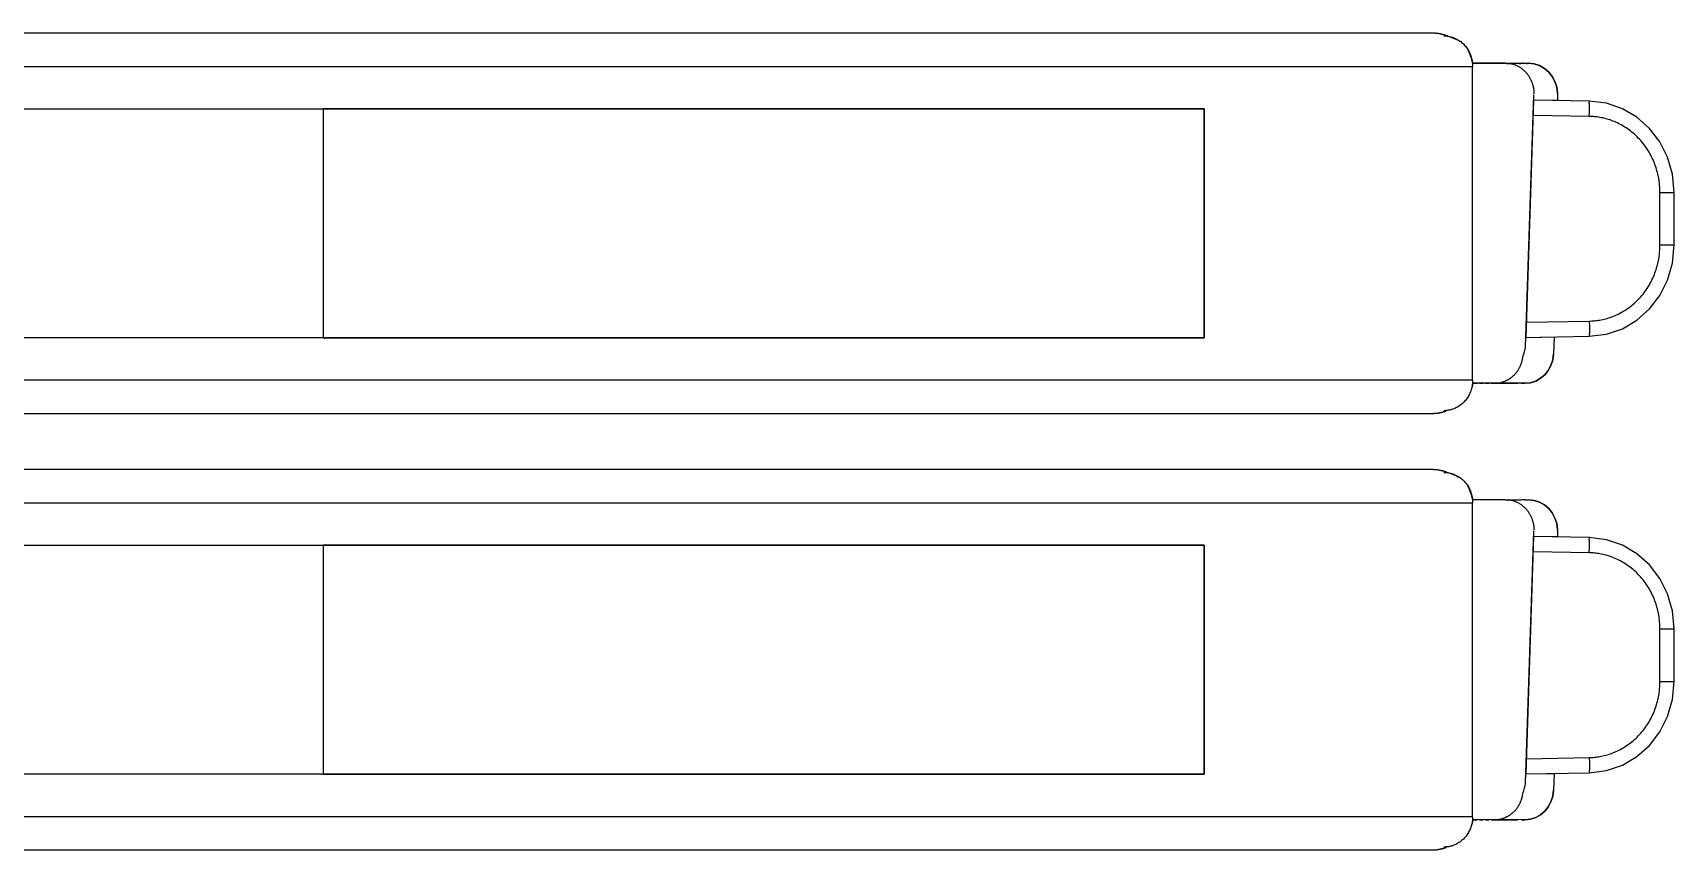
# Model space of a CAD drawing. Header units: metres. Extents: x 0 to 3575, y 0 to 842.
# Drawn here: x 273.27 to 306.3, y 284.52 to 300.96 of the extents above; entities that cross this region are included whole.
import ezdxf

# ---------------------------------------------------------------- set-up
doc = ezdxf.new("R2010")
doc.units = ezdxf.units.M
doc.layers.add('SCHEMATICS', color=7, linetype='Continuous')

msp = doc.modelspace()

# ---------------------------------------------------------------- linework, layer by layer
at = {"layer": 'SCHEMATICS', "color": 7}
for p, q in [((245.115, 300.964), (301.421, 300.964)), ((245.115, 300.964), (301.421, 300.964)), ((301.421, 300.964), (301.422, 300.964)), ((268.459, 300.288), (302.241, 300.288)), ((302.236, 300.354), (303.368, 300.35)), ((302.894, 300.35), (302.236, 300.35)), ((302.241, 293.972), (302.241, 300.288)), ((302.903, 300.35), (303.153, 300.35)), ((303.309, 294.647), (303.474, 299.716)), ((303.47, 299.61), (303.314, 294.833)), ((303.47, 299.61), (303.314, 294.833)), ((304.59, 299.589), (303.47, 299.61)), ((303.95, 299.601), (303.47, 299.61)), ((304.59, 299.589), (303.47, 299.61)), ((303.947, 299.748), (303.95, 299.601)), ((303.947, 299.748), (303.95, 299.601)), ((249.825, 299.435), (279.111, 299.435)), ((279.111, 299.433), (296.837, 299.433)), ((296.837, 299.433), (296.837, 294.828)), ((304.59, 299.282), (303.46, 299.303)), ((306.012, 297.75), (306.298, 297.75)), ((306.012, 296.695), (306.012, 297.75)), ((306.298, 296.695), (306.298, 297.75)), ((306.298, 296.695), (306.298, 297.75)), ((306.012, 296.695), (306.298, 296.695)), ((303.324, 295.139), (304.59, 295.162)), ((279.111, 294.828), (249.825, 294.828)), ((296.837, 294.828), (279.111, 294.828)), ((303.314, 294.833), (304.59, 294.857)), ((303.314, 294.833), (304.59, 294.857)), ((303.314, 294.833), (303.88, 294.843)), ((303.88, 294.843), (303.869, 294.504)), ((303.88, 294.843), (303.869, 294.504)), ((302.241, 293.972), (268.459, 293.972)), ((303.225, 293.911), (302.241, 293.914)), ((302.252, 293.911), (302.331, 293.911)), ((302.382, 293.911), (302.457, 293.911)), ((302.504, 293.911), (302.572, 293.911)), ((302.617, 293.911), (303.144, 293.911)), ((303.292, 293.911), (303.225, 293.911)), ((303.225, 293.911), (303.292, 293.911)), ((301.421, 293.298), (245.115, 293.298)), ((301.421, 293.298), (245.115, 293.298)), ((245.115, 292.18), (301.421, 292.18)), ((245.115, 292.18), (301.421, 292.18)), ((301.421, 292.18), (301.422, 292.18)), ((268.459, 291.505), (302.241, 291.505)), ((302.236, 291.571), (303.368, 291.567)), ((302.894, 291.567), (302.236, 291.567)), ((302.241, 285.188), (302.241, 291.505)), ((302.903, 291.567), (303.153, 291.567)), ((303.309, 285.864), (303.474, 290.932)), ((303.47, 290.827), (303.314, 286.049)), ((303.47, 290.827), (303.314, 286.049)), ((304.59, 290.806), (303.47, 290.827)), ((303.95, 290.818), (303.47, 290.827)), ((304.59, 290.806), (303.47, 290.827)), ((303.947, 290.966), (303.95, 290.818)), ((303.947, 290.966), (303.95, 290.818)), ((249.825, 290.651), (279.111, 290.651)), ((279.111, 290.651), (296.837, 290.651)), ((296.837, 290.651), (296.837, 286.044)), ((304.59, 290.5), (303.46, 290.52)), ((306.012, 288.967), (306.298, 288.967)), ((306.012, 287.912), (306.012, 288.967)), ((306.298, 287.912), (306.298, 288.967)), ((306.298, 287.912), (306.298, 288.967)), ((306.012, 287.912), (306.298, 287.912)), ((303.324, 286.356), (304.59, 286.38)), ((279.111, 286.044), (249.825, 286.044)), ((296.837, 286.044), (279.111, 286.044)), ((303.314, 286.049), (304.59, 286.073)), ((303.314, 286.049), (304.59, 286.073)), ((303.314, 286.049), (303.88, 286.059)), ((303.88, 286.059), (303.869, 285.72)), ((303.88, 286.059), (303.869, 285.72)), ((302.241, 285.188), (268.459, 285.188)), ((303.225, 285.128), (302.241, 285.13)), ((302.252, 285.128), (302.331, 285.128)), ((302.382, 285.128), (302.457, 285.128)), ((302.504, 285.128), (302.572, 285.128)), ((302.617, 285.128), (303.144, 285.128)), ((303.292, 285.128), (303.225, 285.128)), ((303.225, 285.128), (303.292, 285.128)), ((301.421, 284.516), (245.115, 284.516)), ((301.421, 284.516), (245.115, 284.516))]:
    msp.add_line(p, q, dxfattribs=at)
for points in [[(301.421, 300.964), (301.43, 300.964), (301.438, 300.963), (301.447, 300.963), (301.455, 300.963), (301.463, 300.963), (301.472, 300.962), (301.48, 300.961), (301.488, 300.961)], [(301.422, 300.964), (301.422, 300.964), (301.422, 300.964), (301.422, 300.964), (301.422, 300.964), (301.422, 300.964), (301.422, 300.964), (301.422, 300.964), (301.422, 300.964)], [(301.422, 300.964), (301.468, 300.962), (301.512, 300.959), (301.555, 300.954), (301.597, 300.946), (301.639, 300.936), (301.68, 300.923), (301.722, 300.908), (301.764, 300.891)], [(301.488, 300.961), (301.497, 300.96), (301.505, 300.959), (301.513, 300.958), (301.522, 300.957), (301.53, 300.956), (301.538, 300.955), (301.547, 300.955), (301.555, 300.954)], [(301.555, 300.954), (301.563, 300.952), (301.571, 300.95), (301.58, 300.948), (301.588, 300.947), (301.596, 300.945), (301.604, 300.943), (301.612, 300.941), (301.619, 300.939)], [(301.619, 300.939), (301.628, 300.937), (301.636, 300.935), (301.645, 300.932), (301.653, 300.93), (301.661, 300.928), (301.669, 300.925), (301.676, 300.923), (301.684, 300.921)], [(301.661, 300.902), (301.684, 300.901), (301.706, 300.9), (301.729, 300.897), (301.751, 300.894), (301.773, 300.89), (301.795, 300.885), (301.817, 300.879), (301.839, 300.873)], [(301.684, 300.921), (301.693, 300.918), (301.701, 300.915), (301.71, 300.911), (301.718, 300.908), (301.726, 300.905), (301.734, 300.902), (301.742, 300.898), (301.75, 300.895)], [(301.764, 300.891), (301.789, 300.882), (301.819, 300.871), (301.852, 300.859), (301.886, 300.845), (301.92, 300.83), (301.952, 300.815), (301.981, 300.8), (302.003, 300.786)], [(301.839, 300.873), (301.861, 300.865), (301.882, 300.856), (301.903, 300.846), (301.924, 300.836), (301.944, 300.824), (301.964, 300.812), (301.984, 300.799), (302.003, 300.786)], [(302.003, 300.786), (302.021, 300.771), (302.039, 300.756), (302.056, 300.739), (302.072, 300.723), (302.088, 300.705), (302.103, 300.687), (302.117, 300.668), (302.131, 300.649)], [(302.003, 300.786), (302.021, 300.771), (302.039, 300.756), (302.056, 300.739), (302.072, 300.723), (302.088, 300.705), (302.103, 300.687), (302.117, 300.668), (302.131, 300.649)], [(302.131, 300.649), (302.146, 300.624), (302.162, 300.59), (302.179, 300.55), (302.196, 300.506), (302.211, 300.462), (302.223, 300.42), (302.232, 300.383), (302.236, 300.354)], [(302.131, 300.649), (302.144, 300.629), (302.156, 300.609), (302.168, 300.588), (302.179, 300.567), (302.188, 300.545), (302.197, 300.523), (302.206, 300.5), (302.213, 300.477)], [(302.213, 300.477), (302.22, 300.454), (302.226, 300.431), (302.23, 300.408), (302.234, 300.384), (302.237, 300.36), (302.239, 300.336), (302.241, 300.312), (302.241, 300.288)], [(302.894, 300.35), (302.904, 300.35), (302.915, 300.35), (302.925, 300.349), (302.936, 300.348), (302.946, 300.347), (302.957, 300.346), (302.967, 300.345), (302.978, 300.343)], [(303.016, 300.339), (303.009, 300.34), (303.002, 300.341), (302.994, 300.342), (302.987, 300.343), (302.98, 300.344), (302.973, 300.345), (302.967, 300.346), (302.96, 300.347)], [(303.123, 300.304), (303.11, 300.31), (303.097, 300.315), (303.083, 300.32), (303.07, 300.325), (303.056, 300.329), (303.043, 300.332), (303.029, 300.336), (303.016, 300.339)], [(303.223, 300.249), (303.21, 300.257), (303.198, 300.264), (303.186, 300.272), (303.173, 300.279), (303.161, 300.286), (303.148, 300.292), (303.136, 300.298), (303.123, 300.304)], [(303.153, 300.35), (303.16, 300.35), (303.167, 300.35), (303.174, 300.35), (303.181, 300.349), (303.188, 300.349), (303.195, 300.348), (303.203, 300.348), (303.21, 300.347)], [(303.31, 300.175), (303.299, 300.185), (303.289, 300.195), (303.278, 300.205), (303.267, 300.214), (303.256, 300.223), (303.245, 300.232), (303.234, 300.241), (303.223, 300.249)], [(303.292, 300.347), (303.284, 300.348), (303.277, 300.348), (303.27, 300.349), (303.263, 300.349), (303.256, 300.35), (303.249, 300.35), (303.242, 300.35), (303.235, 300.35)], [(303.348, 300.339), (303.34, 300.34), (303.333, 300.341), (303.326, 300.342), (303.319, 300.343), (303.312, 300.344), (303.305, 300.345), (303.298, 300.346), (303.292, 300.347)], [(303.368, 300.35), (303.484, 300.338), (303.591, 300.303), (303.689, 300.248), (303.774, 300.175), (303.845, 300.086), (303.899, 299.984), (303.934, 299.87), (303.947, 299.748)], [(303.947, 299.748), (303.934, 299.87), (303.899, 299.984), (303.845, 300.086), (303.774, 300.175), (303.689, 300.248), (303.591, 300.303), (303.484, 300.338), (303.368, 300.35)], [(303.381, 300.083), (303.373, 300.095), (303.364, 300.107), (303.356, 300.119), (303.347, 300.131), (303.338, 300.142), (303.329, 300.154), (303.32, 300.165), (303.31, 300.175)], [(303.436, 299.979), (303.43, 299.993), (303.424, 300.006), (303.417, 300.019), (303.41, 300.032), (303.403, 300.045), (303.396, 300.058), (303.388, 300.071), (303.381, 300.083)], [(303.47, 299.865), (303.466, 299.88), (303.463, 299.894), (303.459, 299.909), (303.455, 299.923), (303.45, 299.937), (303.446, 299.951), (303.441, 299.965), (303.436, 299.979)], [(303.479, 299.803), (303.479, 299.811), (303.478, 299.819), (303.477, 299.827), (303.476, 299.834), (303.474, 299.842), (303.473, 299.85), (303.471, 299.857), (303.47, 299.865)], [(303.484, 299.736), (303.483, 299.745), (303.483, 299.753), (303.483, 299.762), (303.482, 299.77), (303.482, 299.778), (303.481, 299.787), (303.48, 299.795), (303.479, 299.803)], [(306.298, 297.75), (306.264, 298.117), (306.165, 298.459), (306.008, 298.769), (305.799, 299.04), (305.547, 299.265), (305.257, 299.436), (304.935, 299.547), (304.59, 299.589)], [(306.298, 297.75), (306.264, 298.117), (306.165, 298.459), (306.008, 298.769), (305.799, 299.04), (305.547, 299.265), (305.257, 299.436), (304.935, 299.547), (304.59, 299.589)], [(304.591, 299.574), (304.591, 299.577), (304.592, 299.58), (304.592, 299.582), (304.592, 299.584), (304.592, 299.586), (304.592, 299.588), (304.591, 299.589), (304.59, 299.589)], [(279.111, 294.828), (296.837, 294.828), (296.837, 299.433), (279.111, 299.433), (279.111, 294.828)], [(304.592, 299.531), (304.591, 299.536), (304.59, 299.541), (304.589, 299.545), (304.589, 299.55), (304.589, 299.555), (304.589, 299.561), (304.589, 299.567), (304.591, 299.574)], [(304.59, 299.282), (304.59, 299.294), (304.59, 299.306), (304.59, 299.318), (304.59, 299.33), (304.591, 299.342), (304.591, 299.354), (304.591, 299.366), (304.591, 299.378)], [(304.801, 299.262), (304.775, 299.266), (304.748, 299.27), (304.722, 299.274), (304.695, 299.276), (304.669, 299.279), (304.643, 299.281), (304.616, 299.282), (304.59, 299.282)], [(304.591, 299.378), (304.591, 299.389), (304.591, 299.399), (304.591, 299.409), (304.591, 299.42), (304.591, 299.43), (304.591, 299.441), (304.592, 299.452), (304.592, 299.464)], [(304.592, 299.464), (304.592, 299.472), (304.593, 299.481), (304.593, 299.49), (304.593, 299.498), (304.593, 299.507), (304.593, 299.515), (304.593, 299.523), (304.592, 299.531)], [(305.036, 299.2), (305.007, 299.21), (304.978, 299.219), (304.949, 299.228), (304.92, 299.236), (304.89, 299.244), (304.861, 299.25), (304.831, 299.256), (304.801, 299.262)], [(305.275, 299.087), (305.246, 299.103), (305.217, 299.119), (305.187, 299.134), (305.157, 299.149), (305.127, 299.163), (305.097, 299.176), (305.066, 299.188), (305.036, 299.2)], [(305.5, 298.922), (305.473, 298.944), (305.446, 298.966), (305.419, 298.988), (305.391, 299.009), (305.362, 299.029), (305.333, 299.049), (305.304, 299.068), (305.275, 299.087)], [(305.692, 298.711), (305.671, 298.739), (305.648, 298.767), (305.625, 298.794), (305.601, 298.821), (305.576, 298.847), (305.551, 298.872), (305.526, 298.897), (305.5, 298.922)], [(305.843, 298.47), (305.827, 298.501), (305.81, 298.532), (305.792, 298.563), (305.774, 298.593), (305.755, 298.623), (305.735, 298.653), (305.714, 298.682), (305.692, 298.711)], [(305.943, 298.217), (305.934, 298.249), (305.923, 298.282), (305.912, 298.314), (305.899, 298.346), (305.886, 298.377), (305.873, 298.408), (305.858, 298.439), (305.843, 298.47)], [(305.997, 297.97), (305.993, 298.001), (305.987, 298.032), (305.982, 298.063), (305.975, 298.094), (305.968, 298.125), (305.961, 298.156), (305.952, 298.186), (305.943, 298.217)], [(306.012, 297.75), (306.012, 297.778), (306.011, 297.805), (306.01, 297.833), (306.009, 297.86), (306.006, 297.888), (306.004, 297.915), (306.001, 297.943), (305.997, 297.97)], [(304.59, 294.857), (304.935, 294.899), (305.257, 295.01), (305.547, 295.181), (305.799, 295.406), (306.008, 295.677), (306.165, 295.987), (306.264, 296.329), (306.298, 296.695)], [(304.59, 294.857), (304.935, 294.899), (305.257, 295.01), (305.547, 295.181), (305.799, 295.406), (306.008, 295.677), (306.165, 295.987), (306.264, 296.329), (306.298, 296.695)], [(305.997, 296.475), (306.001, 296.502), (306.004, 296.53), (306.006, 296.557), (306.009, 296.585), (306.01, 296.612), (306.011, 296.64), (306.012, 296.667), (306.012, 296.695)], [(305.943, 296.229), (305.952, 296.259), (305.961, 296.289), (305.968, 296.32), (305.975, 296.35), (305.982, 296.381), (305.987, 296.412), (305.993, 296.443), (305.997, 296.475)], [(305.692, 295.734), (305.714, 295.763), (305.735, 295.792), (305.755, 295.821), (305.774, 295.851), (305.792, 295.882), (305.81, 295.912), (305.827, 295.943), (305.843, 295.975)], [(305.843, 295.975), (305.858, 296.006), (305.873, 296.037), (305.886, 296.068), (305.899, 296.099), (305.912, 296.131), (305.923, 296.164), (305.934, 296.196), (305.943, 296.229)], [(305.5, 295.525), (305.526, 295.549), (305.551, 295.574), (305.576, 295.599), (305.601, 295.625), (305.625, 295.651), (305.648, 295.678), (305.671, 295.706), (305.692, 295.734)], [(305.036, 295.246), (305.066, 295.258), (305.097, 295.27), (305.127, 295.283), (305.157, 295.297), (305.187, 295.312), (305.217, 295.327), (305.246, 295.343), (305.275, 295.359)], [(305.275, 295.359), (305.304, 295.377), (305.333, 295.397), (305.362, 295.416), (305.391, 295.437), (305.419, 295.458), (305.446, 295.479), (305.473, 295.502), (305.5, 295.525)], [(304.59, 295.162), (304.616, 295.163), (304.643, 295.165), (304.669, 295.166), (304.695, 295.169), (304.722, 295.172), (304.748, 295.175), (304.775, 295.178), (304.801, 295.182)], [(304.59, 295.162), (304.59, 295.15), (304.59, 295.138), (304.59, 295.126), (304.59, 295.115), (304.591, 295.103), (304.591, 295.091), (304.591, 295.079), (304.591, 295.068)], [(304.591, 295.068), (304.591, 295.057), (304.591, 295.046), (304.591, 295.036), (304.591, 295.025), (304.591, 295.015), (304.591, 295.004), (304.592, 294.993), (304.592, 294.982)], [(304.592, 294.982), (304.592, 294.974), (304.593, 294.965), (304.593, 294.956), (304.593, 294.947), (304.593, 294.938), (304.593, 294.93), (304.593, 294.922), (304.592, 294.914)], [(304.801, 295.182), (304.831, 295.188), (304.861, 295.194), (304.89, 295.201), (304.92, 295.209), (304.949, 295.217), (304.978, 295.226), (305.007, 295.236), (305.036, 295.246)], [(303.251, 294.419), (303.254, 294.435), (303.262, 294.462), (303.271, 294.496), (303.281, 294.533), (303.291, 294.57), (303.3, 294.603), (303.306, 294.63), (303.309, 294.647)], [(304.592, 294.914), (304.591, 294.91), (304.59, 294.905), (304.589, 294.9), (304.589, 294.895), (304.589, 294.89), (304.589, 294.885), (304.589, 294.878), (304.591, 294.872)], [(304.591, 294.872), (304.591, 294.869), (304.592, 294.866), (304.592, 294.864), (304.592, 294.861), (304.592, 294.86), (304.592, 294.858), (304.591, 294.857), (304.59, 294.857)], [(303.201, 294.256), (303.205, 294.266), (303.209, 294.275), (303.214, 294.285), (303.218, 294.295), (303.221, 294.305), (303.225, 294.315), (303.228, 294.325), (303.231, 294.336)], [(303.231, 294.336), (303.234, 294.346), (303.237, 294.356), (303.24, 294.366), (303.242, 294.376), (303.244, 294.387), (303.247, 294.397), (303.249, 294.408), (303.251, 294.419)], [(303.869, 294.504), (303.854, 294.383), (303.818, 294.272), (303.764, 294.171), (303.693, 294.083), (303.608, 294.011), (303.511, 293.957), (303.405, 293.923), (303.292, 293.911)], [(303.292, 293.911), (303.405, 293.923), (303.511, 293.957), (303.608, 294.011), (303.693, 294.083), (303.764, 294.171), (303.818, 294.272), (303.854, 294.383), (303.869, 294.504)], [(302.241, 293.972), (302.241, 293.948), (302.239, 293.925), (302.237, 293.901), (302.234, 293.877), (302.23, 293.853), (302.225, 293.83), (302.219, 293.807), (302.213, 293.784)], [(302.841, 293.935), (302.85, 293.938), (302.86, 293.941), (302.869, 293.944), (302.879, 293.948), (302.888, 293.952), (302.897, 293.956), (302.907, 293.961), (302.916, 293.965)], [(302.916, 293.965), (302.925, 293.969), (302.934, 293.973), (302.943, 293.978), (302.953, 293.983), (302.962, 293.988), (302.971, 293.994), (302.979, 293.999), (302.988, 294.005)], [(302.988, 294.005), (302.996, 294.01), (303.004, 294.016), (303.012, 294.022), (303.021, 294.028), (303.029, 294.034), (303.037, 294.041), (303.045, 294.047), (303.053, 294.054)], [(303.053, 294.054), (303.06, 294.061), (303.068, 294.069), (303.075, 294.076), (303.083, 294.084), (303.09, 294.091), (303.098, 294.099), (303.105, 294.106), (303.112, 294.114)], [(303.112, 294.114), (303.118, 294.122), (303.125, 294.131), (303.131, 294.139), (303.137, 294.147), (303.144, 294.156), (303.15, 294.164), (303.156, 294.173), (303.162, 294.182)], [(303.162, 294.182), (303.167, 294.191), (303.172, 294.2), (303.177, 294.209), (303.182, 294.218), (303.187, 294.227), (303.192, 294.236), (303.196, 294.246), (303.201, 294.256)], [(302.213, 293.784), (302.206, 293.761), (302.197, 293.739), (302.188, 293.716), (302.179, 293.695), (302.168, 293.674), (302.156, 293.653), (302.144, 293.632), (302.131, 293.612)], [(302.213, 293.784), (302.206, 293.761), (302.197, 293.739), (302.188, 293.716), (302.179, 293.695), (302.168, 293.674), (302.156, 293.653), (302.144, 293.632), (302.131, 293.612)], [(302.241, 293.914), (302.241, 293.893), (302.239, 293.875), (302.237, 293.861), (302.234, 293.848), (302.23, 293.835), (302.225, 293.821), (302.219, 293.804), (302.213, 293.784)], [(302.681, 293.911), (302.691, 293.911), (302.701, 293.911), (302.711, 293.912), (302.721, 293.913), (302.731, 293.913), (302.741, 293.914), (302.751, 293.916), (302.761, 293.917)], [(302.761, 293.917), (302.771, 293.919), (302.781, 293.921), (302.791, 293.923), (302.801, 293.925), (302.811, 293.927), (302.821, 293.93), (302.831, 293.932), (302.841, 293.935)], [(303.092, 293.911), (303.095, 293.911), (303.099, 293.911), (303.103, 293.911), (303.107, 293.912), (303.11, 293.912), (303.114, 293.912), (303.117, 293.912), (303.121, 293.912)], [(303.121, 293.912), (303.125, 293.912), (303.129, 293.913), (303.133, 293.913), (303.137, 293.913), (303.141, 293.913), (303.145, 293.913), (303.149, 293.914), (303.153, 293.914)], [(301.54, 293.306), (301.525, 293.305), (301.511, 293.303), (301.496, 293.302), (301.481, 293.3), (301.466, 293.3), (301.451, 293.299), (301.436, 293.299), (301.421, 293.298)], [(301.717, 293.363), (301.682, 293.347), (301.648, 293.333), (301.613, 293.322), (301.578, 293.314), (301.543, 293.307), (301.507, 293.302), (301.47, 293.299), (301.431, 293.298)], [(301.599, 293.317), (301.592, 293.316), (301.585, 293.314), (301.577, 293.313), (301.57, 293.311), (301.563, 293.31), (301.555, 293.309), (301.548, 293.307), (301.54, 293.306)], [(301.656, 293.332), (301.649, 293.33), (301.642, 293.328), (301.634, 293.326), (301.627, 293.324), (301.62, 293.322), (301.613, 293.321), (301.606, 293.319), (301.599, 293.317)], [(301.713, 293.351), (301.706, 293.349), (301.699, 293.346), (301.692, 293.344), (301.684, 293.341), (301.677, 293.339), (301.67, 293.337), (301.663, 293.335), (301.656, 293.332)], [(301.839, 293.388), (301.817, 293.382), (301.795, 293.376), (301.773, 293.371), (301.751, 293.367), (301.729, 293.364), (301.706, 293.361), (301.684, 293.36), (301.661, 293.359)], [(301.839, 293.388), (301.825, 293.384), (301.81, 293.38), (301.794, 293.376), (301.779, 293.373), (301.764, 293.37), (301.748, 293.367), (301.733, 293.364), (301.717, 293.363)], [(302.003, 293.476), (301.984, 293.462), (301.964, 293.449), (301.944, 293.437), (301.924, 293.425), (301.903, 293.415), (301.882, 293.405), (301.861, 293.396), (301.839, 293.388)], [(302.003, 293.476), (301.984, 293.462), (301.964, 293.449), (301.944, 293.437), (301.924, 293.425), (301.903, 293.415), (301.882, 293.405), (301.861, 293.396), (301.839, 293.388)], [(302.131, 293.612), (302.117, 293.593), (302.103, 293.574), (302.088, 293.556), (302.072, 293.539), (302.056, 293.522), (302.039, 293.506), (302.021, 293.491), (302.003, 293.476)], [(302.131, 293.612), (302.117, 293.593), (302.103, 293.574), (302.088, 293.556), (302.072, 293.539), (302.056, 293.522), (302.039, 293.506), (302.021, 293.491), (302.003, 293.476)], [(301.431, 293.298), (301.43, 293.298), (301.429, 293.298), (301.428, 293.298), (301.426, 293.298), (301.425, 293.298), (301.424, 293.298), (301.423, 293.298), (301.421, 293.298)], [(301.421, 292.18), (301.43, 292.18), (301.438, 292.18), (301.447, 292.18), (301.455, 292.179), (301.463, 292.179), (301.472, 292.179), (301.48, 292.178), (301.488, 292.178)], [(301.422, 292.18), (301.422, 292.18), (301.422, 292.18), (301.422, 292.18), (301.422, 292.18), (301.422, 292.18), (301.422, 292.18), (301.422, 292.18), (301.422, 292.18)], [(301.422, 292.18), (301.468, 292.179), (301.512, 292.176), (301.555, 292.17), (301.597, 292.163), (301.639, 292.153), (301.68, 292.14), (301.722, 292.125), (301.764, 292.108)], [(301.488, 292.178), (301.497, 292.177), (301.505, 292.176), (301.513, 292.175), (301.522, 292.174), (301.53, 292.173), (301.538, 292.172), (301.547, 292.171), (301.555, 292.17)], [(301.555, 292.17), (301.563, 292.168), (301.571, 292.167), (301.58, 292.165), (301.588, 292.163), (301.596, 292.161), (301.604, 292.159), (301.612, 292.157), (301.619, 292.155)], [(301.619, 292.155), (301.628, 292.153), (301.636, 292.151), (301.645, 292.149), (301.653, 292.147), (301.661, 292.144), (301.669, 292.142), (301.676, 292.139), (301.684, 292.137)], [(301.661, 292.119), (301.684, 292.118), (301.706, 292.117), (301.729, 292.114), (301.751, 292.111), (301.773, 292.107), (301.795, 292.102), (301.817, 292.096), (301.839, 292.089)], [(301.684, 292.137), (301.693, 292.134), (301.701, 292.131), (301.71, 292.128), (301.718, 292.125), (301.726, 292.121), (301.734, 292.118), (301.742, 292.114), (301.75, 292.111)], [(301.764, 292.108), (301.789, 292.099), (301.819, 292.088), (301.852, 292.075), (301.886, 292.061), (301.92, 292.047), (301.952, 292.031), (301.981, 292.016), (302.003, 292.002)], [(301.839, 292.089), (301.861, 292.081), (301.882, 292.072), (301.903, 292.063), (301.924, 292.052), (301.944, 292.041), (301.964, 292.028), (301.984, 292.015), (302.003, 292.002)], [(302.003, 292.002), (302.021, 291.987), (302.039, 291.972), (302.056, 291.956), (302.072, 291.939), (302.088, 291.922), (302.103, 291.904), (302.117, 291.885), (302.131, 291.866)], [(302.003, 292.002), (302.021, 291.987), (302.039, 291.972), (302.056, 291.956), (302.072, 291.939), (302.088, 291.922), (302.103, 291.904), (302.117, 291.885), (302.131, 291.866)], [(302.131, 291.866), (302.146, 291.841), (302.162, 291.807), (302.179, 291.767), (302.196, 291.723), (302.211, 291.679), (302.223, 291.637), (302.232, 291.6), (302.236, 291.571)], [(302.131, 291.866), (302.144, 291.846), (302.156, 291.826), (302.168, 291.805), (302.179, 291.784), (302.188, 291.762), (302.197, 291.74), (302.206, 291.717), (302.213, 291.694)], [(302.213, 291.694), (302.22, 291.671), (302.226, 291.648), (302.23, 291.624), (302.234, 291.6), (302.237, 291.577), (302.239, 291.553), (302.241, 291.529), (302.241, 291.505)], [(302.894, 291.567), (302.904, 291.567), (302.915, 291.567), (302.925, 291.566), (302.936, 291.566), (302.946, 291.565), (302.957, 291.564), (302.967, 291.562), (302.978, 291.56)], [(303.016, 291.554), (303.009, 291.556), (303.002, 291.557), (302.994, 291.559), (302.987, 291.56), (302.98, 291.561), (302.973, 291.562), (302.967, 291.563), (302.96, 291.564)], [(303.123, 291.521), (303.11, 291.527), (303.097, 291.532), (303.083, 291.537), (303.07, 291.541), (303.056, 291.545), (303.043, 291.549), (303.029, 291.552), (303.016, 291.554)], [(303.223, 291.466), (303.21, 291.474), (303.198, 291.481), (303.186, 291.489), (303.173, 291.496), (303.161, 291.502), (303.148, 291.509), (303.136, 291.515), (303.123, 291.521)], [(303.153, 291.567), (303.16, 291.567), (303.167, 291.567), (303.174, 291.567), (303.181, 291.566), (303.188, 291.566), (303.195, 291.565), (303.203, 291.565), (303.21, 291.564)], [(303.31, 291.39), (303.299, 291.401), (303.289, 291.411), (303.278, 291.421), (303.267, 291.43), (303.256, 291.44), (303.245, 291.449), (303.234, 291.457), (303.223, 291.466)], [(303.292, 291.564), (303.284, 291.565), (303.277, 291.565), (303.27, 291.566), (303.263, 291.566), (303.256, 291.567), (303.249, 291.567), (303.242, 291.567), (303.235, 291.567)], [(303.348, 291.554), (303.34, 291.556), (303.333, 291.557), (303.326, 291.559), (303.319, 291.56), (303.312, 291.561), (303.305, 291.562), (303.298, 291.563), (303.292, 291.564)], [(303.381, 291.3), (303.373, 291.312), (303.364, 291.324), (303.356, 291.336), (303.347, 291.347), (303.338, 291.358), (303.329, 291.369), (303.32, 291.38), (303.31, 291.39)], [(303.368, 291.567), (303.484, 291.555), (303.591, 291.52), (303.689, 291.465), (303.774, 291.392), (303.845, 291.303), (303.899, 291.2), (303.934, 291.087), (303.947, 290.966)], [(303.947, 290.966), (303.934, 291.087), (303.899, 291.2), (303.845, 291.303), (303.774, 291.392), (303.689, 291.465), (303.591, 291.52), (303.484, 291.555), (303.368, 291.567)], [(303.436, 291.195), (303.43, 291.209), (303.424, 291.222), (303.417, 291.236), (303.41, 291.249), (303.403, 291.262), (303.396, 291.275), (303.388, 291.287), (303.381, 291.3)], [(303.47, 291.082), (303.466, 291.097), (303.463, 291.111), (303.459, 291.125), (303.455, 291.139), (303.45, 291.154), (303.446, 291.168), (303.441, 291.182), (303.436, 291.195)], [(303.479, 291.02), (303.479, 291.028), (303.478, 291.036), (303.477, 291.044), (303.476, 291.051), (303.474, 291.059), (303.473, 291.067), (303.471, 291.074), (303.47, 291.082)], [(303.484, 290.953), (303.483, 290.962), (303.483, 290.97), (303.483, 290.978), (303.482, 290.987), (303.482, 290.995), (303.481, 291.003), (303.48, 291.012), (303.479, 291.02)], [(304.592, 290.748), (304.591, 290.753), (304.59, 290.757), (304.589, 290.762), (304.589, 290.766), (304.589, 290.772), (304.589, 290.777), (304.589, 290.784), (304.591, 290.791)], [(306.298, 288.967), (306.264, 289.333), (306.165, 289.675), (306.008, 289.985), (305.799, 290.256), (305.547, 290.481), (305.257, 290.653), (304.935, 290.763), (304.59, 290.806)], [(306.298, 288.967), (306.264, 289.333), (306.165, 289.675), (306.008, 289.985), (305.799, 290.256), (305.547, 290.481), (305.257, 290.653), (304.935, 290.763), (304.59, 290.806)], [(304.591, 290.791), (304.591, 290.793), (304.592, 290.796), (304.592, 290.798), (304.592, 290.801), (304.592, 290.803), (304.592, 290.804), (304.591, 290.805), (304.59, 290.806)], [(304.591, 290.595), (304.591, 290.606), (304.591, 290.616), (304.591, 290.626), (304.591, 290.637), (304.591, 290.647), (304.591, 290.658), (304.592, 290.669), (304.592, 290.68)], [(304.592, 290.68), (304.592, 290.689), (304.593, 290.698), (304.593, 290.706), (304.593, 290.715), (304.593, 290.724), (304.593, 290.732), (304.593, 290.74), (304.592, 290.748)], [(279.111, 286.044), (296.837, 286.044), (296.837, 290.651), (279.111, 290.651), (279.111, 286.044)], [(304.59, 290.5), (304.59, 290.511), (304.59, 290.523), (304.59, 290.535), (304.59, 290.547), (304.591, 290.559), (304.591, 290.571), (304.591, 290.583), (304.591, 290.595)], [(304.801, 290.479), (304.775, 290.483), (304.748, 290.487), (304.722, 290.491), (304.695, 290.494), (304.669, 290.496), (304.643, 290.498), (304.616, 290.499), (304.59, 290.5)], [(305.036, 290.416), (305.007, 290.426), (304.978, 290.436), (304.949, 290.445), (304.92, 290.453), (304.89, 290.46), (304.861, 290.467), (304.831, 290.473), (304.801, 290.479)], [(305.275, 290.303), (305.246, 290.319), (305.217, 290.335), (305.187, 290.35), (305.157, 290.365), (305.127, 290.378), (305.097, 290.392), (305.066, 290.404), (305.036, 290.416)], [(305.5, 290.138), (305.473, 290.161), (305.446, 290.183), (305.419, 290.205), (305.391, 290.226), (305.362, 290.246), (305.333, 290.266), (305.304, 290.285), (305.275, 290.303)], [(305.692, 289.928), (305.671, 289.956), (305.648, 289.984), (305.625, 290.011), (305.601, 290.037), (305.576, 290.063), (305.551, 290.089), (305.526, 290.114), (305.5, 290.138)], [(305.843, 289.686), (305.827, 289.718), (305.81, 289.749), (305.792, 289.78), (305.774, 289.81), (305.755, 289.84), (305.735, 289.87), (305.714, 289.899), (305.692, 289.928)], [(305.943, 289.433), (305.934, 289.466), (305.923, 289.498), (305.912, 289.53), (305.899, 289.562), (305.886, 289.594), (305.873, 289.625), (305.858, 289.656), (305.843, 289.686)], [(305.997, 289.187), (305.993, 289.218), (305.987, 289.249), (305.982, 289.28), (305.975, 289.311), (305.968, 289.342), (305.961, 289.372), (305.952, 289.403), (305.943, 289.433)], [(306.012, 288.967), (306.012, 288.994), (306.011, 289.022), (306.01, 289.05), (306.009, 289.077), (306.006, 289.105), (306.004, 289.132), (306.001, 289.16), (305.997, 289.187)], [(304.59, 286.073), (304.935, 286.116), (305.257, 286.227), (305.547, 286.398), (305.799, 286.623), (306.008, 286.894), (306.165, 287.204), (306.264, 287.546), (306.298, 287.912)], [(304.59, 286.073), (304.935, 286.116), (305.257, 286.227), (305.547, 286.398), (305.799, 286.623), (306.008, 286.894), (306.165, 287.204), (306.264, 287.546), (306.298, 287.912)], [(305.943, 287.445), (305.952, 287.475), (305.961, 287.506), (305.968, 287.536), (305.975, 287.567), (305.982, 287.598), (305.987, 287.629), (305.993, 287.66), (305.997, 287.691)], [(305.997, 287.691), (306.001, 287.718), (306.004, 287.746), (306.006, 287.773), (306.009, 287.801), (306.01, 287.829), (306.011, 287.856), (306.012, 287.884), (306.012, 287.912)], [(305.843, 287.191), (305.858, 287.222), (305.873, 287.253), (305.886, 287.284), (305.899, 287.316), (305.912, 287.348), (305.923, 287.38), (305.934, 287.413), (305.943, 287.445)], [(305.692, 286.951), (305.714, 286.98), (305.735, 287.009), (305.755, 287.038), (305.774, 287.068), (305.792, 287.098), (305.81, 287.129), (305.827, 287.16), (305.843, 287.191)], [(305.275, 286.577), (305.304, 286.595), (305.333, 286.613), (305.362, 286.633), (305.391, 286.653), (305.419, 286.674), (305.446, 286.696), (305.473, 286.718), (305.5, 286.742)], [(305.5, 286.742), (305.526, 286.765), (305.551, 286.79), (305.576, 286.816), (305.601, 286.842), (305.625, 286.868), (305.648, 286.895), (305.671, 286.923), (305.692, 286.951)], [(304.59, 286.38), (304.616, 286.38), (304.643, 286.382), (304.669, 286.383), (304.695, 286.386), (304.722, 286.388), (304.748, 286.392), (304.775, 286.396), (304.801, 286.4)], [(304.59, 286.38), (304.59, 286.368), (304.59, 286.355), (304.59, 286.343), (304.59, 286.331), (304.591, 286.319), (304.591, 286.308), (304.591, 286.296), (304.591, 286.285)], [(304.801, 286.4), (304.831, 286.405), (304.861, 286.411), (304.89, 286.418), (304.92, 286.426), (304.949, 286.434), (304.978, 286.443), (305.007, 286.452), (305.036, 286.463)], [(305.036, 286.463), (305.066, 286.474), (305.097, 286.487), (305.127, 286.5), (305.157, 286.514), (305.187, 286.528), (305.217, 286.544), (305.246, 286.56), (305.275, 286.577)], [(304.592, 286.132), (304.591, 286.127), (304.59, 286.122), (304.589, 286.117), (304.589, 286.112), (304.589, 286.107), (304.589, 286.101), (304.589, 286.095), (304.591, 286.088)], [(304.591, 286.088), (304.591, 286.085), (304.592, 286.083), (304.592, 286.08), (304.592, 286.078), (304.592, 286.076), (304.592, 286.074), (304.591, 286.073), (304.59, 286.073)], [(304.591, 286.285), (304.591, 286.274), (304.591, 286.264), (304.591, 286.253), (304.591, 286.242), (304.591, 286.231), (304.591, 286.22), (304.592, 286.21), (304.592, 286.199)], [(304.592, 286.199), (304.592, 286.19), (304.593, 286.181), (304.593, 286.172), (304.593, 286.164), (304.593, 286.155), (304.593, 286.147), (304.593, 286.139), (304.592, 286.132)], [(303.251, 285.635), (303.254, 285.652), (303.262, 285.679), (303.271, 285.712), (303.281, 285.749), (303.291, 285.786), (303.3, 285.82), (303.306, 285.847), (303.309, 285.864)], [(303.869, 285.72), (303.854, 285.6), (303.818, 285.488), (303.764, 285.388), (303.693, 285.3), (303.608, 285.228), (303.511, 285.174), (303.405, 285.14), (303.292, 285.128)], [(303.292, 285.128), (303.405, 285.14), (303.511, 285.174), (303.608, 285.228), (303.693, 285.3), (303.764, 285.388), (303.818, 285.488), (303.854, 285.6), (303.869, 285.72)], [(303.112, 285.33), (303.118, 285.338), (303.125, 285.347), (303.131, 285.355), (303.137, 285.363), (303.144, 285.372), (303.15, 285.38), (303.156, 285.389), (303.162, 285.398)], [(303.162, 285.398), (303.167, 285.407), (303.172, 285.416), (303.177, 285.425), (303.182, 285.434), (303.187, 285.444), (303.192, 285.453), (303.196, 285.463), (303.201, 285.473)], [(303.201, 285.473), (303.205, 285.482), (303.209, 285.492), (303.214, 285.502), (303.218, 285.512), (303.221, 285.521), (303.225, 285.532), (303.228, 285.542), (303.231, 285.552)], [(303.231, 285.552), (303.234, 285.562), (303.237, 285.572), (303.24, 285.583), (303.242, 285.593), (303.244, 285.603), (303.247, 285.614), (303.249, 285.624), (303.251, 285.635)], [(302.241, 285.188), (302.241, 285.165), (302.239, 285.141), (302.237, 285.117), (302.234, 285.093), (302.23, 285.07), (302.225, 285.047), (302.219, 285.024), (302.213, 285.001)], [(302.241, 285.13), (302.241, 285.109), (302.239, 285.092), (302.237, 285.077), (302.234, 285.064), (302.23, 285.051), (302.225, 285.037), (302.219, 285.021), (302.213, 285.001)], [(302.681, 285.128), (302.691, 285.128), (302.701, 285.129), (302.711, 285.129), (302.721, 285.13), (302.731, 285.131), (302.741, 285.132), (302.751, 285.133), (302.761, 285.134)], [(302.761, 285.134), (302.771, 285.136), (302.781, 285.138), (302.791, 285.139), (302.801, 285.142), (302.811, 285.144), (302.821, 285.146), (302.831, 285.149), (302.841, 285.152)], [(302.841, 285.152), (302.85, 285.155), (302.86, 285.158), (302.869, 285.162), (302.879, 285.165), (302.888, 285.169), (302.897, 285.173), (302.907, 285.177), (302.916, 285.181)], [(302.916, 285.181), (302.925, 285.185), (302.934, 285.19), (302.943, 285.194), (302.953, 285.199), (302.962, 285.204), (302.971, 285.21), (302.979, 285.215), (302.988, 285.221)], [(302.988, 285.221), (302.996, 285.227), (303.004, 285.233), (303.012, 285.239), (303.021, 285.245), (303.029, 285.251), (303.037, 285.258), (303.045, 285.264), (303.053, 285.27)], [(303.053, 285.27), (303.06, 285.278), (303.068, 285.285), (303.075, 285.292), (303.083, 285.3), (303.09, 285.307), (303.098, 285.315), (303.105, 285.322), (303.112, 285.33)], [(303.092, 285.128), (303.095, 285.128), (303.099, 285.128), (303.103, 285.128), (303.107, 285.128), (303.11, 285.128), (303.114, 285.129), (303.117, 285.129), (303.121, 285.129)], [(303.121, 285.129), (303.125, 285.129), (303.129, 285.13), (303.133, 285.13), (303.137, 285.13), (303.141, 285.13), (303.145, 285.131), (303.149, 285.131), (303.153, 285.131)], [(302.131, 284.83), (302.117, 284.81), (302.103, 284.791), (302.088, 284.773), (302.072, 284.755), (302.056, 284.739), (302.039, 284.723), (302.021, 284.708), (302.003, 284.694)], [(302.131, 284.83), (302.117, 284.81), (302.103, 284.791), (302.088, 284.773), (302.072, 284.755), (302.056, 284.739), (302.039, 284.723), (302.021, 284.708), (302.003, 284.694)], [(302.213, 285.001), (302.206, 284.978), (302.197, 284.955), (302.188, 284.933), (302.179, 284.911), (302.168, 284.89), (302.156, 284.869), (302.144, 284.849), (302.131, 284.83)], [(302.213, 285.001), (302.206, 284.978), (302.197, 284.955), (302.188, 284.933), (302.179, 284.911), (302.168, 284.89), (302.156, 284.869), (302.144, 284.849), (302.131, 284.83)], [(301.54, 284.523), (301.525, 284.521), (301.511, 284.519), (301.496, 284.518), (301.481, 284.517), (301.466, 284.516), (301.451, 284.516), (301.436, 284.516), (301.421, 284.516)], [(301.431, 284.516), (301.43, 284.516), (301.429, 284.516), (301.428, 284.516), (301.426, 284.516), (301.425, 284.516), (301.424, 284.516), (301.423, 284.516), (301.421, 284.516)], [(301.717, 284.58), (301.682, 284.564), (301.648, 284.551), (301.613, 284.54), (301.578, 284.531), (301.543, 284.524), (301.507, 284.519), (301.47, 284.516), (301.431, 284.516)], [(301.599, 284.535), (301.592, 284.533), (301.585, 284.532), (301.577, 284.53), (301.57, 284.529), (301.563, 284.527), (301.555, 284.526), (301.548, 284.524), (301.54, 284.523)], [(301.656, 284.55), (301.649, 284.547), (301.642, 284.545), (301.634, 284.543), (301.627, 284.541), (301.62, 284.539), (301.613, 284.537), (301.606, 284.536), (301.599, 284.535)], [(301.713, 284.568), (301.706, 284.565), (301.699, 284.562), (301.692, 284.56), (301.684, 284.558), (301.677, 284.556), (301.67, 284.554), (301.663, 284.551), (301.656, 284.55)], [(301.839, 284.605), (301.817, 284.599), (301.795, 284.593), (301.773, 284.588), (301.751, 284.584), (301.729, 284.58), (301.706, 284.578), (301.684, 284.576), (301.661, 284.576)], [(301.839, 284.605), (301.825, 284.601), (301.81, 284.597), (301.794, 284.593), (301.779, 284.59), (301.764, 284.586), (301.748, 284.584), (301.733, 284.581), (301.717, 284.58)], [(302.003, 284.694), (301.984, 284.68), (301.964, 284.667), (301.944, 284.654), (301.924, 284.643), (301.903, 284.632), (301.882, 284.622), (301.861, 284.613), (301.839, 284.605)], [(302.003, 284.694), (301.984, 284.68), (301.964, 284.667), (301.944, 284.654), (301.924, 284.643), (301.903, 284.632), (301.882, 284.622), (301.861, 284.613), (301.839, 284.605)]]:
    msp.add_lwpolyline(points, dxfattribs=at)

doc.saveas('drawing.dxf')
